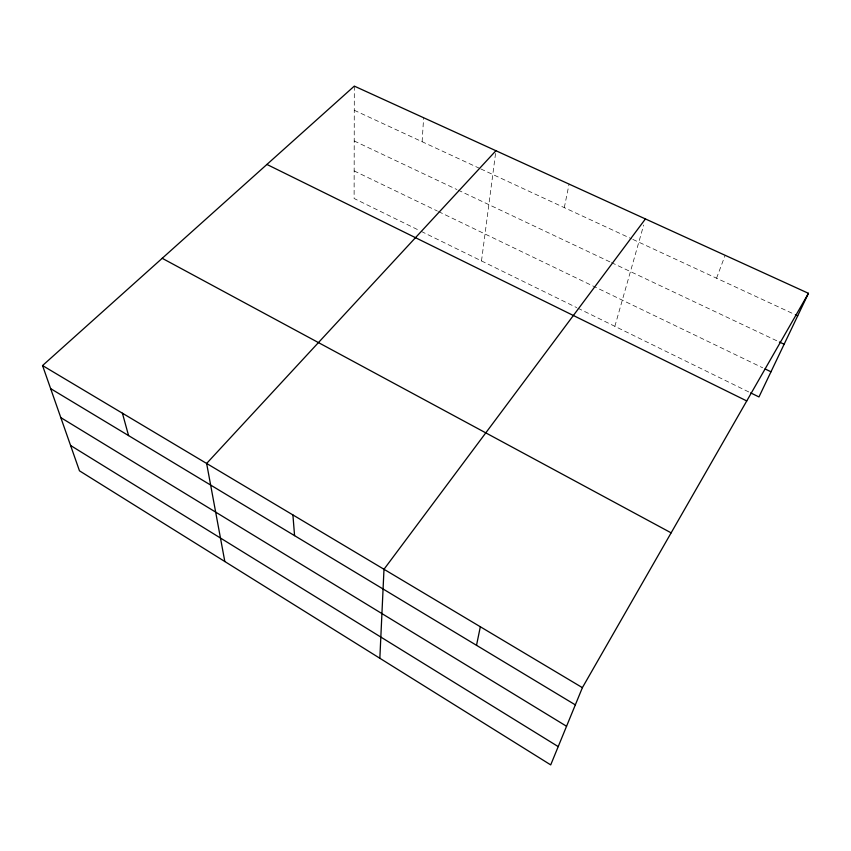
<?xml version="1.0" encoding="UTF-8"?>
<svg xmlns="http://www.w3.org/2000/svg" width="851" height="851" viewBox="0 0 851 851"><rect width="100%" height="100%" fill="white"/><g stroke="black" fill="none" stroke-linecap="round" stroke-linejoin="round"><path stroke-width="0.64" stroke-dasharray="4.25 3.19" d="M354.314 86.111L354.112 198.496L420.149 230.866M422.117 141.723L423.638 117.736M481.496 260.938L495.75 151.967M564.298 207.633L569.085 184.103M614.858 326.316L643.686 225.047M716.542 278.203L725.137 255.3M354.271 110.268L479.624 168.381M480.826 168.934L631.602 238.833M632.804 239.386L794.121 314.168M354.218 140.979L456.902 189.528M458.083 190.092L610.316 262.065M611.497 262.629L778.186 341.442M354.165 170.934L437.382 211.037M438.573 211.612L762.687 367.792M421.33 231.44L576.712 307.615M577.903 308.2L749.486 392.311"/><path stroke-width="1.28" d="M379.844 658.259L383.992 569.276L645.43 218.93M476.517 645.313L480.336 626.762M808.45 293.318L582.392 687.651L550.714 764.889L79.473 470.826L42.55 365.558L354.314 86.111L808.45 293.318L758.964 396.949L750.667 392.885M495.92 150.723L206.633 463.455L224.824 561.532M795.313 314.721L797.706 315.827M779.378 342.006L784.133 344.251M765.06 368.93L770.985 371.791M266.916 164.445L746.752 400.949M162.201 258.3L671.131 532.854M42.55 365.558L582.392 687.651M50.645 388.63L575.329 704.873M60.804 417.607L566.553 726.265M70.59 445.488L558.213 746.604M122.406 413.203L128.575 435.606M292.904 514.929L294.574 535.651"/></g></svg>
